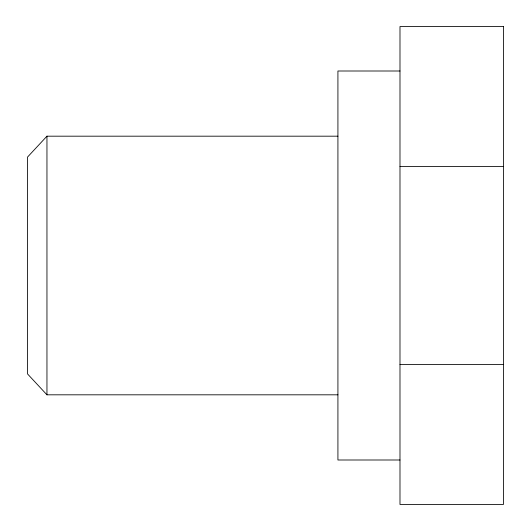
<?xml version="1.0" encoding="UTF-8"?>
<svg xmlns="http://www.w3.org/2000/svg" width="531" height="531" viewBox="0 0 531 531"><rect width="100%" height="100%" fill="white"/><g stroke="black" fill="none" stroke-linecap="round" stroke-linejoin="round"><path stroke-width="0.8" d="M337.922 136.182L46.954 136.182L27.552 157.05L27.552 373.95L46.954 394.818L337.922 394.818M399.989 71.001L337.922 71.001L337.922 459.999L399.989 459.999M399.989 166.522L503.448 166.522M399.989 364.478L503.448 364.478M46.954 136.182L46.954 394.818M503.448 26.55L399.989 26.55L399.989 504.45L503.448 504.45L503.448 26.55"/></g></svg>
